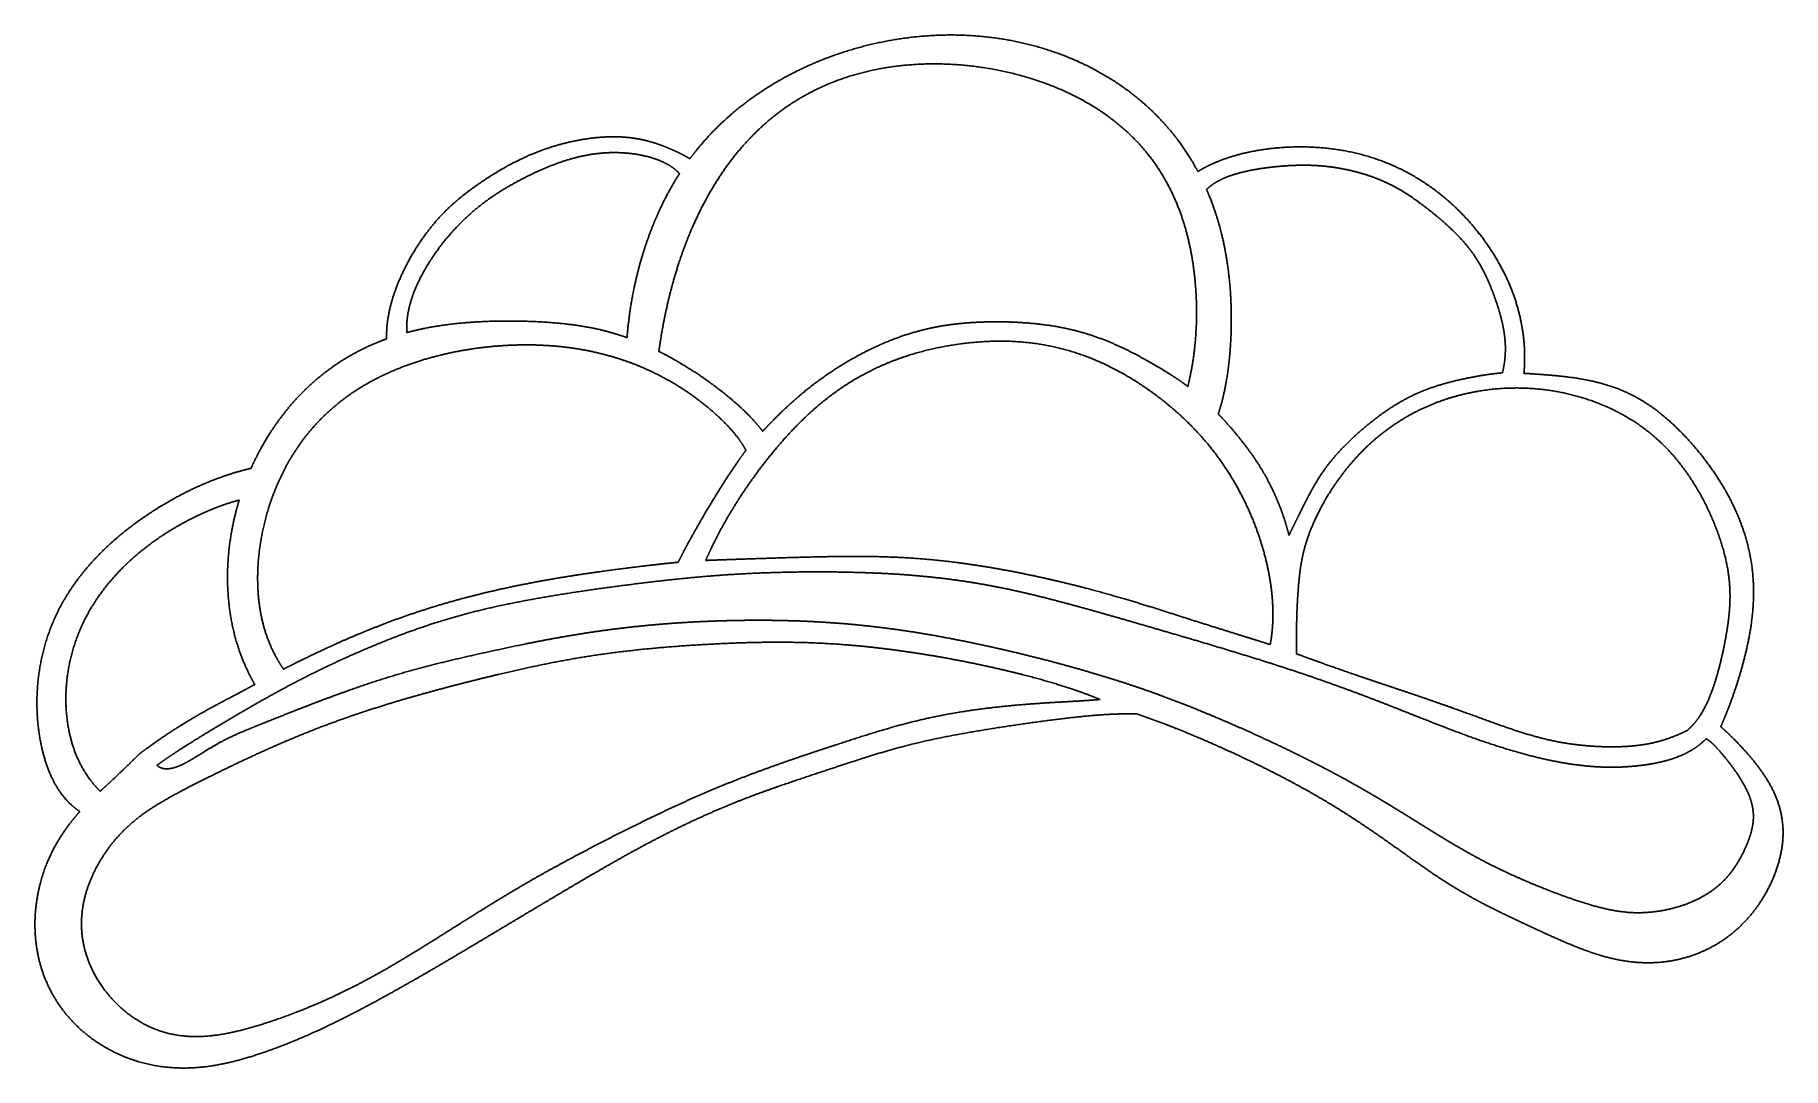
# Model space of a CAD drawing. Header units: millimetres. Extents: x -143 to 98, y -55 to 87.
import ezdxf

# ---------------------------------------------------------------- set-up
doc = ezdxf.new("R2010")
doc.units = ezdxf.units.MM
doc.layers.get('0').update_dxf_attribs({"linetype": 'CONTINUOUS'})

msp = doc.modelspace()

# ---------------------------------------------------------------- linework, layer by layer
for points, knots in [([(-52.76, 70.24), (-52.67, 70.36), (-52.06, 71.18), (-50.85, 72.69), (-48.88, 74.84), (-45.88, 77.54), (-41.65, 80.5), (-36.82, 83.08), (-31.47, 85.16), (-25.72, 86.64), (-19.72, 87.42), (-13.61, 87.42), (-7.59, 86.59), (-1.82, 84.95), (3.53, 82.54), (8.31, 79.43), (12.13, 75.97), (14.61, 72.93), (16.14, 70.6), (16.99, 69.1), (17.32, 68.49)], [0.2275705, 0.2275705, 0.2275705, 0.2275705, 0.2275705, 0.2275705, 0.2333333, 0.2666667, 0.3, 0.3333333, 0.3666667, 0.4, 0.4333333, 0.4666667, 0.5, 0.5333333, 0.5666667, 0.6, 0.6333333, 0.6666667, 0.7, 0.7224182, 0.7224182, 0.7224182, 0.7224182, 0.7224182, 0.7224182]), ([(-61.43, 45.56), (-61.38, 46.28), (-61.24, 47.72), (-60.97, 49.89), (-60.44, 52.79), (-59.53, 56.43), (-58.32, 60.08), (-57.02, 63.17), (-55.82, 65.51), (-54.88, 67.12), (-54.31, 68), (-54.2, 68.17)], [0, 0, 0, 0, 0, 0, 0.0333333, 0.0666667, 0.1, 0.1333333, 0.1666667, 0.2, 0.2079725, 0.2079725, 0.2079725, 0.2079725, 0.2079725, 0.2079725]), ([(18.52, 66.02), (18.83, 65.29), (19.5, 63.63), (20.38, 61.01), (21.22, 57.45), (21.81, 53.04), (22, 48.67), (21.89, 44.63), (21.53, 40.98), (21.07, 38.39), (20.63, 36.64), (20.31, 35.56), (20.13, 35.04)], [0.740467, 0.740467, 0.740467, 0.740467, 0.740467, 0.740467, 0.7666667, 0.8, 0.8333333, 0.8666667, 0.9, 0.9333333, 0.9666667, 1, 1, 1, 1, 1, 1]), ([(-91.8, 46.27), (-91.22, 46.42), (-89.87, 46.76), (-87.76, 47.18), (-84.9, 47.57), (-81.36, 47.82), (-77.82, 47.89), (-74.48, 47.82), (-71.36, 47.63), (-68.42, 47.31), (-65.87, 46.86), (-63.93, 46.38), (-62.54, 45.95), (-61.71, 45.66), (-61.43, 45.56)], [0.4918204, 0.4918204, 0.4918204, 0.4918204, 0.4918204, 0.4918204, 0.5142857, 0.5428571, 0.5714286, 0.6, 0.6285714, 0.6571429, 0.6857143, 0.7142857, 0.7428571, 0.757421, 0.757421, 0.757421, 0.757421, 0.757421, 0.757421]), ([(-42.73, 32.65), (-42.68, 32.7), (-42.47, 32.92), (-42.09, 33.32), (-41.49, 33.94), (-40.58, 34.86), (-39.33, 36.07), (-37.87, 37.37), (-36.24, 38.73), (-34.44, 40.07), (-32.52, 41.37), (-30.52, 42.58), (-28.48, 43.68), (-26.43, 44.65), (-24.4, 45.48), (-22.42, 46.15), (-20.49, 46.69), (-18.58, 47.1), (-16.68, 47.39), (-14.76, 47.59), (-12.8, 47.72), (-10.78, 47.76), (-8.71, 47.74), (-6.61, 47.64), (-4.49, 47.44), (-2.39, 47.15), (-0.33, 46.74), (1.65, 46.22), (3.54, 45.6), (5.33, 44.9), (7.03, 44.13), (8.63, 43.32), (10.15, 42.5), (11.57, 41.68), (12.91, 40.88), (14.05, 40.15), (14.89, 39.58), (15.47, 39.17), (15.81, 38.91), (15.93, 38.82)], [0.2107064, 0.2107064, 0.2107064, 0.2107064, 0.2107064, 0.2107064, 0.2153846, 0.2307692, 0.2461538, 0.2615385, 0.2769231, 0.2923077, 0.3076923, 0.3230769, 0.3384615, 0.3538462, 0.3692308, 0.3846154, 0.4, 0.4153846, 0.4307692, 0.4461538, 0.4615385, 0.4769231, 0.4923077, 0.5076923, 0.5230769, 0.5384615, 0.5538462, 0.5692308, 0.5846154, 0.6, 0.6153846, 0.6307692, 0.6461538, 0.6615385, 0.6769231, 0.6923077, 0.7076923, 0.7230769, 0.7317957, 0.7317957, 0.7317957, 0.7317957, 0.7317957, 0.7317957]), ([(-113.31, 27.53), (-113.19, 27.79), (-112.76, 28.74), (-111.95, 30.36), (-110.64, 32.61), (-108.67, 35.4), (-106.05, 38.33), (-103.09, 40.91), (-100.18, 42.87), (-97.77, 44.12), (-96, 44.87), (-94.93, 45.27), (-94.59, 45.39)], [0.2746671, 0.2746671, 0.2746671, 0.2746671, 0.2746671, 0.2746671, 0.2857143, 0.3142857, 0.3428571, 0.3714286, 0.4, 0.4285714, 0.4571429, 0.4703484, 0.4703484, 0.4703484, 0.4703484, 0.4703484, 0.4703484]), ([(-57.04, 43.67), (-56.56, 43.43), (-55.55, 42.9), (-54.02, 42.04), (-52.02, 40.8), (-49.66, 39.17), (-47.49, 37.48), (-45.58, 35.82), (-44.29, 34.53), (-43.46, 33.58), (-42.96, 32.96), (-42.73, 32.65)], [0.8033776, 0.8033776, 0.8033776, 0.8033776, 0.8033776, 0.8033776, 0.8285714, 0.8571429, 0.8857143, 0.9142857, 0.9428571, 0.9714286, 1, 1, 1, 1, 1, 1]), ([(59.32, 40.7), (59.24, 40.69), (58.93, 40.67), (58.35, 40.62), (57.42, 40.5), (56, 40.28), (54.19, 39.93), (52.3, 39.5), (50.46, 38.98), (48.71, 38.38), (47.07, 37.68), (45.5, 36.87), (43.97, 35.94), (42.46, 34.88), (40.96, 33.73), (39.49, 32.49), (38.11, 31.21), (36.84, 29.92), (35.73, 28.64), (34.78, 27.39), (33.95, 26.15), (33.22, 24.92), (32.55, 23.67), (31.9, 22.4), (31.24, 21.08), (30.71, 19.99), (30.3, 19.16), (30.02, 18.59), (29.89, 18.31)], [0.6106669, 0.6106669, 0.6106669, 0.6106669, 0.6106669, 0.6106669, 0.6166667, 0.6333333, 0.65, 0.6666667, 0.6833333, 0.7, 0.7166667, 0.7333333, 0.75, 0.7666667, 0.7833333, 0.8, 0.8166667, 0.8333333, 0.85, 0.8666667, 0.8833333, 0.9, 0.9166667, 0.9333333, 0.95, 0.9666667, 0.9833333, 1, 1, 1, 1, 1, 1]), ([(20.13, 35.04), (20.19, 34.97), (20.45, 34.7), (20.92, 34.2), (21.6, 33.45), (22.49, 32.42), (23.51, 31.16), (24.49, 29.86), (25.4, 28.55), (26.22, 27.23), (26.96, 25.93), (27.61, 24.63), (28.19, 23.34), (28.71, 22.07), (29.16, 20.8), (29.48, 19.8), (29.69, 19.05), (29.82, 18.56), (29.89, 18.31)], [0.7955011, 0.7955011, 0.7955011, 0.7955011, 0.7955011, 0.7955011, 0.8, 0.8153846, 0.8307692, 0.8461538, 0.8615385, 0.8769231, 0.8923077, 0.9076923, 0.9230769, 0.9384615, 0.9538462, 0.9692308, 0.9846154, 1, 1, 1, 1, 1, 1]), ([(-54.38, 14.57), (-54.24, 14.85), (-53.96, 15.41), (-53.51, 16.27), (-52.87, 17.47), (-52, 19.04), (-51.06, 20.68), (-50.07, 22.35), (-49.04, 24.03), (-48.02, 25.66), (-47.04, 27.18), (-46.23, 28.37), (-45.67, 29.16), (-45.3, 29.66), (-45.09, 29.94), (-45.03, 30.02)], [0, 0, 0, 0, 0, 0, 0.0153846, 0.0307692, 0.0461538, 0.0615385, 0.0769231, 0.0923077, 0.1076923, 0.1230769, 0.1384615, 0.1538462, 0.1601341, 0.1601341, 0.1601341, 0.1601341, 0.1601341, 0.1601341]), ([(-112.79, -2.29), (-113.07, -1.8), (-113.61, -0.8), (-114.35, 0.74), (-115.17, 2.89), (-115.93, 5.73), (-116.41, 8.72), (-116.62, 11.86), (-116.53, 15.13), (-116.17, 18.06), (-115.71, 20.36), (-115.29, 21.98), (-115.01, 22.91), (-114.94, 23.15)], [0, 0, 0, 0, 0, 0, 0.0285714, 0.0571429, 0.0857143, 0.1142857, 0.1428571, 0.1714286, 0.2, 0.2285714, 0.23845, 0.23845, 0.23845, 0.23845, 0.23845, 0.23845]), ([(-108.82, -0.17), (-108.64, -0.08), (-108.16, 0.17), (-107.32, 0.59), (-106.01, 1.24), (-104.05, 2.19), (-101.6, 3.32), (-98.84, 4.53), (-95.84, 5.75), (-92.65, 6.95), (-89.32, 8.08), (-85.88, 9.12), (-82.38, 10.05), (-78.85, 10.89), (-75.32, 11.62), (-71.84, 12.26), (-68.45, 12.81), (-65.23, 13.28), (-62.25, 13.67), (-59.59, 14), (-57.42, 14.25), (-56.01, 14.41), (-55.12, 14.5), (-54.6, 14.55), (-54.38, 14.57)], [0.1302532, 0.1302532, 0.1302532, 0.1302532, 0.1302532, 0.1302532, 0.1368421, 0.1473684, 0.1578947, 0.1684211, 0.1789474, 0.1894737, 0.2, 0.2105263, 0.2210526, 0.2315789, 0.2421053, 0.2526316, 0.2631579, 0.2736842, 0.2842105, 0.2947368, 0.3052632, 0.3157895, 0.3263158, 0.3348204, 0.3348204, 0.3348204, 0.3348204, 0.3348204, 0.3348204]), ([(-50.57, 14.83), (-50.51, 14.83), (-50.15, 14.84), (-49.45, 14.87), (-48.29, 14.91), (-46.5, 14.97), (-43.99, 15.06), (-41.19, 15.15), (-38.23, 15.24), (-35.2, 15.32), (-32.18, 15.38), (-29.18, 15.39), (-26.22, 15.35), (-23.26, 15.23), (-20.28, 15.02), (-17.25, 14.72), (-14.16, 14.31), (-11.02, 13.82), (-7.86, 13.24), (-4.74, 12.59), (-1.7, 11.9), (1.22, 11.18), (3.98, 10.44), (6.58, 9.7), (9.04, 8.97), (11.41, 8.23), (13.73, 7.49), (16.04, 6.75), (18.35, 6.02), (20.64, 5.3), (22.82, 4.62), (24.64, 4.05), (25.88, 3.66), (26.67, 3.41), (27.13, 3.26), (27.29, 3.21)], [0.3662674, 0.3662674, 0.3662674, 0.3662674, 0.3662674, 0.3662674, 0.3684211, 0.3789474, 0.3894737, 0.4, 0.4105263, 0.4210526, 0.4315789, 0.4421053, 0.4526316, 0.4631579, 0.4736842, 0.4842105, 0.4947368, 0.5052632, 0.5157895, 0.5263158, 0.5368421, 0.5473684, 0.5578947, 0.5684211, 0.5789474, 0.5894737, 0.6, 0.6105263, 0.6210526, 0.6315789, 0.6421053, 0.6526316, 0.6631579, 0.6736842, 0.680123, 0.680123, 0.680123, 0.680123, 0.680123, 0.680123]), ([(30.92, 1.94), (31.02, 1.9), (31.39, 1.77), (32.06, 1.52), (33.12, 1.13), (34.73, 0.55), (36.86, -0.2), (39.2, -1.01), (41.69, -1.86), (44.24, -2.71), (46.81, -3.57), (49.33, -4.43), (51.79, -5.29), (54.16, -6.14), (56.44, -6.97), (58.63, -7.77), (60.75, -8.52), (62.82, -9.18), (64.84, -9.75), (66.84, -10.2), (68.81, -10.52), (70.72, -10.74), (72.56, -10.87), (74.32, -10.91), (75.98, -10.88), (77.56, -10.77), (79.08, -10.57), (80.56, -10.26), (82, -9.84), (83.14, -9.41), (83.99, -9.04), (84.55, -8.77), (84.83, -8.63)], [0.71165, 0.71165, 0.71165, 0.71165, 0.71165, 0.71165, 0.7157895, 0.7263158, 0.7368421, 0.7473684, 0.7578947, 0.7684211, 0.7789474, 0.7894737, 0.8, 0.8105263, 0.8210526, 0.8315789, 0.8421053, 0.8526316, 0.8631579, 0.8736842, 0.8842105, 0.8947368, 0.9052632, 0.9157895, 0.9263158, 0.9368421, 0.9473684, 0.9578947, 0.9684211, 0.9789474, 0.9894737, 1, 1, 1, 1, 1, 1])]:
    msp.add_open_spline(points, degree=5, knots=knots)
for points in [[(-57.04, 43.67), (-56.88, 44.84), (-56.52, 47.15), (-55.86, 50.51), (-54.74, 54.81), (-52.96, 59.84), (-50.76, 64.51), (-48.14, 68.82), (-45.06, 72.7), (-41.48, 76.1), (-37.36, 78.95), (-32.68, 81.17), (-27.46, 82.69), (-21.77, 83.45), (-15.8, 83.41), (-9.77, 82.57), (-3.95, 80.95), (1.39, 78.59), (6.01, 75.58), (9.78, 72), (12.67, 68), (14.73, 63.72), (16.09, 59.31), (16.87, 54.9), (17.2, 50.6), (17.15, 46.46), (16.83, 43.3), (16.44, 41.03), (16.11, 39.55), (15.93, 38.82)], [(-94.59, 45.39), (-94.61, 45.67), (-94.61, 46.23), (-94.58, 47.1), (-94.44, 48.29), (-94.12, 49.84), (-93.66, 51.45), (-93.04, 53.1), (-92.29, 54.78), (-91.42, 56.46), (-90.45, 58.1), (-89.38, 59.66), (-88.25, 61.12), (-87.06, 62.46), (-85.85, 63.67), (-84.61, 64.75), (-83.35, 65.74), (-82.08, 66.66), (-80.79, 67.53), (-79.46, 68.37), (-78.08, 69.18), (-76.62, 69.95), (-75.07, 70.69), (-73.4, 71.36), (-71.64, 71.96), (-69.8, 72.47), (-67.93, 72.86), (-66.09, 73.14), (-64.31, 73.28), (-62.63, 73.3), (-61.08, 73.18), (-59.66, 72.96), (-58.34, 72.65), (-57.11, 72.26), (-55.94, 71.82), (-54.83, 71.34), (-53.98, 70.92), (-53.37, 70.59), (-52.96, 70.36), (-52.76, 70.24)], [(-91.8, 46.27), (-91.82, 46.54), (-91.84, 47.09), (-91.82, 47.94), (-91.66, 49.12), (-91.28, 50.64), (-90.71, 52.23), (-89.95, 53.86), (-89.03, 55.52), (-87.95, 57.17), (-86.75, 58.78), (-85.45, 60.31), (-84.08, 61.73), (-82.66, 63.03), (-81.2, 64.2), (-79.71, 65.25), (-78.2, 66.2), (-76.66, 67.07), (-75.09, 67.88), (-73.49, 68.64), (-71.85, 69.33), (-70.16, 69.95), (-68.43, 70.45), (-66.67, 70.83), (-64.9, 71.06), (-63.14, 71.13), (-61.43, 71.05), (-59.81, 70.84), (-58.32, 70.5), (-57, 70.06), (-55.86, 69.53), (-55.1, 69.03), (-54.62, 68.61), (-54.34, 68.32), (-54.2, 68.17)], [(17.32, 68.49), (17.65, 68.69), (18.33, 69.08), (19.42, 69.62), (20.98, 70.26), (23.13, 70.92), (25.47, 71.42), (27.98, 71.76), (30.64, 71.92), (33.39, 71.88), (36.19, 71.62), (38.99, 71.11), (41.73, 70.34), (44.38, 69.32), (46.9, 68.04), (49.27, 66.54), (51.48, 64.84), (53.51, 62.97), (55.34, 60.97), (56.98, 58.87), (58.42, 56.69), (59.64, 54.45), (60.65, 52.18), (61.43, 49.89), (61.99, 47.58), (62.33, 45.27), (62.43, 43.42), (62.4, 42.03), (62.34, 41.1), (62.3, 40.64)], [(18.52, 66.02), (18.65, 66.14), (18.91, 66.38), (19.35, 66.72), (20.01, 67.14), (20.94, 67.59), (21.99, 67.99), (23.13, 68.32), (24.36, 68.61), (25.64, 68.84), (26.95, 69.03), (28.28, 69.18), (29.61, 69.29), (30.95, 69.35), (32.3, 69.36), (33.67, 69.32), (35.07, 69.2), (36.51, 69.01), (37.96, 68.73), (39.4, 68.38), (40.82, 67.96), (42.19, 67.46), (43.48, 66.89), (44.71, 66.26), (45.87, 65.58), (46.99, 64.84), (48.08, 64.05), (49.18, 63.21), (50.28, 62.32), (51.37, 61.39), (52.43, 60.42), (53.45, 59.4), (54.39, 58.34), (55.23, 57.25), (55.97, 56.12), (56.62, 54.97), (57.2, 53.79), (57.71, 52.6), (58.17, 51.39), (58.6, 50.18), (58.97, 48.97), (59.29, 47.77), (59.53, 46.56), (59.7, 45.37), (59.76, 44.19), (59.73, 43.01), (59.62, 42.08), (59.49, 41.39), (59.38, 40.93), (59.32, 40.7)], [(-108.82, -0.17), (-109.08, 0.2), (-109.57, 0.96), (-110.25, 2.15), (-111.01, 3.83), (-111.72, 6.1), (-112.2, 8.53), (-112.43, 11.11), (-112.42, 13.82), (-112.15, 16.63), (-111.63, 19.51), (-110.83, 22.43), (-109.75, 25.32), (-108.37, 28.16), (-106.68, 30.88), (-104.65, 33.43), (-102.29, 35.78), (-99.6, 37.88), (-96.61, 39.7), (-93.35, 41.23), (-89.9, 42.47), (-86.31, 43.43), (-82.66, 44.1), (-79, 44.49), (-75.39, 44.63), (-71.88, 44.5), (-68.5, 44.12), (-65.27, 43.48), (-62.21, 42.61), (-59.34, 41.53), (-56.68, 40.26), (-54.23, 38.84), (-52.02, 37.34), (-50.06, 35.81), (-48.37, 34.28), (-46.95, 32.8), (-46.04, 31.66), (-45.49, 30.83), (-45.17, 30.28), (-45.03, 30.02)], [(-50.57, 14.83), (-50.42, 15.18), (-50.11, 15.88), (-49.62, 16.94), (-48.9, 18.37), (-47.91, 20.19), (-46.82, 22.03), (-45.64, 23.9), (-44.34, 25.8), (-42.94, 27.72), (-41.41, 29.66), (-39.76, 31.6), (-37.97, 33.52), (-36.04, 35.39), (-33.94, 37.16), (-31.7, 38.8), (-29.29, 40.28), (-26.75, 41.57), (-24.08, 42.66), (-21.31, 43.55), (-18.49, 44.23), (-15.64, 44.72), (-12.78, 45.02), (-9.95, 45.13), (-7.13, 45.03), (-4.36, 44.7), (-1.61, 44.14), (1.09, 43.33), (3.74, 42.29), (6.33, 41.02), (8.82, 39.56), (11.2, 37.93), (13.44, 36.18), (15.51, 34.33), (17.42, 32.39), (19.16, 30.37), (20.73, 28.26), (22.14, 26.08), (23.4, 23.81), (24.51, 21.47), (25.47, 19.08), (26.26, 16.66), (26.89, 14.26), (27.35, 11.9), (27.62, 9.6), (27.71, 7.38), (27.64, 5.67), (27.5, 4.42), (27.37, 3.61), (27.29, 3.21)], [(30.92, 1.94), (30.91, 2.15), (30.91, 2.6), (30.9, 3.31), (30.91, 4.36), (30.93, 5.84), (30.97, 7.46), (31.04, 9.16), (31.15, 10.89), (31.3, 12.59), (31.51, 14.22), (31.82, 15.79), (32.24, 17.35), (32.81, 18.96), (33.56, 20.69), (34.5, 22.55), (35.67, 24.53), (37.08, 26.57), (38.73, 28.61), (40.61, 30.59), (42.72, 32.42), (45.03, 34.06), (47.51, 35.47), (50.12, 36.63), (52.81, 37.52), (55.54, 38.15), (58.28, 38.53), (60.98, 38.67), (63.63, 38.58), (66.2, 38.28), (68.68, 37.78), (71.06, 37.1), (73.34, 36.24), (75.52, 35.21), (77.59, 33.99), (79.55, 32.58), (81.4, 30.96), (83.11, 29.13), (84.7, 27.1), (86.13, 24.9), (87.39, 22.59), (88.47, 20.24), (89.35, 17.9), (90.02, 15.65), (90.47, 13.53), (90.71, 11.54), (90.76, 9.65), (90.67, 7.81), (90.45, 5.98), (90.14, 4.1), (89.75, 2.17), (89.3, 0.23), (88.77, -1.67), (88.17, -3.46), (87.48, -5.09), (86.7, -6.51), (86, -7.47), (85.43, -8.09), (85.03, -8.45), (84.83, -8.63)], [(89.45, -8.11), (89.59, -7.81), (89.85, -7.2), (90.25, -6.24), (90.78, -4.88), (91.43, -3.05), (92.05, -1.08), (92.65, 1.01), (93.18, 3.21), (93.61, 5.5), (93.91, 7.85), (94.03, 10.26), (93.94, 12.68), (93.63, 15.11), (93.08, 17.51), (92.32, 19.87), (91.35, 22.17), (90.19, 24.4), (88.87, 26.54), (87.43, 28.58), (85.88, 30.5), (84.26, 32.29), (82.57, 33.93), (80.82, 35.41), (78.98, 36.71), (77.01, 37.81), (74.9, 38.71), (72.64, 39.4), (70.27, 39.89), (67.9, 40.21), (65.66, 40.41), (64.11, 40.52), (63.13, 40.59), (62.56, 40.62), (62.3, 40.64)], [(-136.92, -19.81), (-137.21, -19.63), (-137.77, -19.22), (-138.57, -18.53), (-139.53, -17.42), (-140.56, -15.75), (-141.42, -13.8), (-142.1, -11.59), (-142.58, -9.16), (-142.85, -6.57), (-142.89, -3.88), (-142.68, -1.15), (-142.21, 1.58), (-141.47, 4.26), (-140.46, 6.86), (-139.18, 9.36), (-137.64, 11.74), (-135.87, 13.98), (-133.9, 16.09), (-131.76, 18.04), (-129.5, 19.83), (-127.17, 21.45), (-124.8, 22.91), (-122.44, 24.19), (-120.1, 25.29), (-117.79, 26.22), (-115.97, 26.83), (-114.63, 27.21), (-113.75, 27.43), (-113.31, 27.53)], [(-134.11, -17), (-134.39, -16.74), (-134.91, -16.19), (-135.64, -15.31), (-136.5, -14.04), (-137.39, -12.27), (-138.08, -10.32), (-138.57, -8.21), (-138.85, -5.96), (-138.9, -3.61), (-138.71, -1.19), (-138.27, 1.24), (-137.58, 3.64), (-136.65, 5.96), (-135.49, 8.17), (-134.13, 10.24), (-132.61, 12.16), (-130.98, 13.91), (-129.27, 15.48), (-127.54, 16.89), (-125.8, 18.12), (-124.08, 19.21), (-122.4, 20.15), (-120.78, 20.97), (-119.22, 21.68), (-117.72, 22.28), (-116.58, 22.68), (-115.75, 22.93), (-115.21, 23.08), (-114.94, 23.15)], [(87.44, -9.78), (87.23, -10), (86.78, -10.41), (86.07, -10.98), (85.03, -11.64), (83.57, -12.3), (81.98, -12.82), (80.29, -13.2), (78.54, -13.47), (76.76, -13.64), (74.95, -13.72), (73.09, -13.71), (71.15, -13.58), (69.09, -13.34), (66.89, -12.97), (64.57, -12.48), (62.15, -11.86), (59.65, -11.13), (57.12, -10.31), (54.56, -9.41), (51.99, -8.44), (49.4, -7.43), (46.79, -6.4), (44.15, -5.35), (41.46, -4.3), (38.7, -3.26), (35.85, -2.22), (32.91, -1.19), (29.86, -0.17), (26.71, 0.85), (23.45, 1.86), (20.12, 2.87), (16.74, 3.88), (13.34, 4.87), (9.97, 5.86), (6.64, 6.82), (3.38, 7.75), (0.18, 8.64), (-2.96, 9.48), (-6.07, 10.25), (-9.17, 10.95), (-12.31, 11.55), (-15.5, 12.06), (-18.74, 12.47), (-22.02, 12.79), (-25.32, 13.01), (-28.59, 13.15), (-31.78, 13.23), (-34.85, 13.26), (-37.79, 13.24), (-40.6, 13.18), (-43.3, 13.09), (-45.94, 12.96), (-48.58, 12.79), (-51.26, 12.57), (-54.02, 12.31), (-56.88, 12), (-59.81, 11.65), (-62.79, 11.27), (-65.79, 10.86), (-68.76, 10.42), (-71.67, 9.96), (-74.5, 9.47), (-77.24, 8.95), (-79.89, 8.39), (-82.44, 7.79), (-84.91, 7.13), (-87.31, 6.41), (-89.67, 5.64), (-91.99, 4.81), (-94.3, 3.93), (-96.6, 2.99), (-98.9, 2.01), (-101.2, 0.97), (-103.49, -0.11), (-105.77, -1.24), (-108.01, -2.4), (-110.2, -3.59), (-112.33, -4.78), (-114.39, -5.97), (-116.37, -7.13), (-118.23, -8.25), (-119.98, -9.31), (-121.59, -10.3), (-123.03, -11.21), (-124.31, -12.05), (-125.19, -12.65), (-125.76, -13.06), (-126.11, -13.32), (-126.28, -13.45)], [(87.44, -9.78), (87.61, -9.89), (87.93, -10.1), (88.36, -10.45), (88.91, -11.01), (89.85, -12.1), (91.05, -13.61), (92.32, -15.41), (93.36, -17.34), (93.96, -19.22), (94.04, -20.99), (93.71, -22.67), (93.12, -24.3), (92.36, -25.93), (91.43, -27.53), (90.26, -29.05), (88.78, -30.44), (86.97, -31.63), (84.91, -32.58), (82.71, -33.26), (80.49, -33.68), (78.34, -33.84), (76.28, -33.75), (74.26, -33.43), (72.21, -32.93), (70.05, -32.28), (67.76, -31.48), (65.33, -30.56), (62.81, -29.54), (60.25, -28.41), (57.7, -27.18), (55.19, -25.85), (52.71, -24.43), (50.25, -22.94), (47.74, -21.37), (45.15, -19.75), (42.43, -18.09), (39.55, -16.42), (36.54, -14.75), (33.41, -13.12), (30.24, -11.53), (27.07, -10.03), (23.96, -8.61), (20.96, -7.3), (18.09, -6.09), (15.34, -4.99), (12.67, -3.97), (10.02, -3.01), (7.32, -2.1), (4.53, -1.22), (1.6, -0.35), (-1.49, 0.52), (-4.73, 1.37), (-8.09, 2.19), (-11.52, 2.98), (-15, 3.71), (-18.46, 4.38), (-21.89, 4.96), (-25.27, 5.45), (-28.59, 5.84), (-31.88, 6.15), (-35.15, 6.37), (-38.41, 6.51), (-41.7, 6.58), (-45.02, 6.58), (-48.36, 6.51), (-51.73, 6.38), (-55.1, 6.17), (-58.44, 5.9), (-61.74, 5.55), (-64.96, 5.14), (-68.1, 4.66), (-71.14, 4.14), (-74.07, 3.59), (-76.9, 3.01), (-79.65, 2.42), (-82.32, 1.83), (-84.96, 1.23), (-87.59, 0.6), (-90.25, -0.09), (-92.97, -0.85), (-95.78, -1.72), (-98.65, -2.68), (-101.57, -3.72), (-104.45, -4.81), (-107.21, -5.88), (-109.74, -6.88), (-112, -7.78), (-113.94, -8.57), (-115.62, -9.28), (-117.12, -10.01), (-118.56, -10.82), (-120.02, -11.73), (-121.52, -12.68), (-122.97, -13.48), (-124.3, -13.96), (-125.2, -14), (-125.78, -13.81), (-126.12, -13.59), (-126.28, -13.45)], [(3.82, -4.36), (3.42, -4.19), (2.59, -3.86), (1.27, -3.35), (-0.65, -2.69), (-3.3, -1.88), (-6.19, -1.08), (-9.31, -0.31), (-12.62, 0.43), (-16.06, 1.12), (-19.57, 1.75), (-23.09, 2.29), (-26.57, 2.75), (-29.98, 3.1), (-33.29, 3.35), (-36.52, 3.5), (-39.7, 3.56), (-42.86, 3.54), (-46.04, 3.46), (-49.26, 3.32), (-52.52, 3.13), (-55.79, 2.89), (-59.05, 2.6), (-62.26, 2.24), (-65.39, 1.83), (-68.46, 1.34), (-71.48, 0.79), (-74.49, 0.17), (-77.55, -0.51), (-80.71, -1.26), (-83.99, -2.08), (-87.41, -2.97), (-90.93, -3.94), (-94.54, -5.01), (-98.17, -6.17), (-101.77, -7.42), (-105.28, -8.76), (-108.67, -10.17), (-111.89, -11.59), (-114.91, -13), (-117.74, -14.37), (-120.36, -15.66), (-122.78, -16.9), (-125, -18.1), (-127.06, -19.33), (-128.96, -20.67), (-130.7, -22.19), (-132.3, -23.91), (-133.72, -25.85), (-134.94, -27.96), (-135.9, -30.23), (-136.54, -32.61), (-136.81, -35.09), (-136.62, -37.64), (-135.95, -40.21), (-134.77, -42.74), (-133.12, -45.12), (-131.07, -47.22), (-128.71, -48.92), (-126.15, -50.13), (-123.46, -50.8), (-120.7, -50.97), (-117.93, -50.72), (-115.16, -50.16), (-112.41, -49.4), (-109.66, -48.49), (-106.89, -47.47), (-104.1, -46.33), (-101.25, -45.04), (-98.33, -43.58), (-95.34, -41.95), (-92.3, -40.17), (-89.24, -38.29), (-86.19, -36.37), (-83.18, -34.46), (-80.24, -32.63), (-77.37, -30.89), (-74.58, -29.25), (-71.83, -27.71), (-69.09, -26.23), (-66.34, -24.77), (-63.53, -23.33), (-60.65, -21.88), (-57.69, -20.43), (-54.66, -18.99), (-51.56, -17.6), (-48.43, -16.27), (-45.28, -15.02), (-42.16, -13.86), (-39.1, -12.78), (-36.14, -11.77), (-33.28, -10.83), (-30.53, -9.93), (-27.86, -9.08), (-25.22, -8.28), (-22.55, -7.55), (-19.8, -6.89), (-16.94, -6.32), (-14.03, -5.85), (-11.15, -5.48), (-8.42, -5.19), (-5.96, -4.99), (-3.83, -4.84), (-2.01, -4.73), (-0.42, -4.65), (1.05, -4.56), (2.17, -4.49), (3, -4.43), (3.55, -4.38), (3.82, -4.36)], [(-128.67, -11.84), (-128.36, -11.6), (-127.73, -11.14), (-126.78, -10.45), (-125.49, -9.55), (-123.84, -8.46), (-122.16, -7.41), (-120.45, -6.41), (-118.75, -5.46), (-117.08, -4.57), (-115.49, -3.74), (-114.32, -3.13), (-113.52, -2.69), (-113.03, -2.42), (-112.79, -2.29)], [(-136.92, -19.81), (-137.14, -20.06), (-137.59, -20.58), (-138.29, -21.43), (-139.28, -22.76), (-140.53, -24.79), (-141.69, -27.27), (-142.61, -30.2), (-143.16, -33.48), (-143.21, -36.99), (-142.65, -40.53), (-141.45, -43.93), (-139.6, -47.04), (-137.21, -49.73), (-134.4, -51.91), (-131.34, -53.55), (-128.16, -54.64), (-125.01, -55.19), (-121.97, -55.29), (-119.05, -55.02), (-116.26, -54.48), (-113.57, -53.74), (-110.92, -52.86), (-108.25, -51.85), (-105.49, -50.69), (-102.59, -49.36), (-99.51, -47.83), (-96.27, -46.12), (-92.92, -44.26), (-89.52, -42.32), (-86.17, -40.36), (-82.92, -38.43), (-79.83, -36.58), (-76.91, -34.83), (-74.11, -33.16), (-71.39, -31.54), (-68.67, -29.92), (-65.87, -28.28), (-62.96, -26.61), (-59.93, -24.92), (-56.78, -23.25), (-53.57, -21.65), (-50.32, -20.15), (-47.11, -18.78), (-43.96, -17.56), (-40.91, -16.47), (-37.99, -15.47), (-35.2, -14.54), (-32.52, -13.65), (-29.9, -12.79), (-27.27, -11.95), (-24.55, -11.15), (-21.7, -10.4), (-18.67, -9.72), (-15.49, -9.11), (-12.2, -8.55), (-8.89, -8.03), (-5.62, -7.56), (-2.46, -7.13), (0.56, -6.77), (3.46, -6.49), (5.69, -6.36), (7.32, -6.33), (8.39, -6.34), (8.92, -6.36)], [(89.45, -8.11), (89.64, -8.28), (90.02, -8.62), (90.62, -9.17), (91.46, -9.99), (92.56, -11.16), (93.71, -12.46), (94.86, -13.9), (95.94, -15.49), (96.88, -17.22), (97.59, -19.08), (98.02, -21.06), (98.12, -23.12), (97.89, -25.23), (97.37, -27.34), (96.58, -29.39), (95.58, -31.33), (94.41, -33.13), (93.08, -34.76), (91.61, -36.21), (90, -37.47), (88.26, -38.54), (86.38, -39.42), (84.39, -40.09), (82.3, -40.53), (80.15, -40.73), (77.95, -40.69), (75.74, -40.41), (73.54, -39.9), (71.36, -39.21), (69.22, -38.39), (67.12, -37.49), (65.07, -36.56), (63.07, -35.63), (61.11, -34.71), (59.18, -33.79), (57.29, -32.85), (55.41, -31.87), (53.55, -30.81), (51.68, -29.67), (49.81, -28.44), (47.92, -27.14), (46.01, -25.78), (44.07, -24.39), (42.07, -22.99), (40.03, -21.59), (37.9, -20.2), (35.7, -18.82), (33.4, -17.47), (31.02, -16.14), (28.57, -14.85), (26.08, -13.59), (23.61, -12.4), (21.22, -11.3), (18.99, -10.3), (16.98, -9.44), (15.23, -8.72), (13.76, -8.13), (12.53, -7.66), (11.49, -7.28), (10.58, -6.95), (9.94, -6.72), (9.45, -6.54), (9.1, -6.42), (8.92, -6.36)], [(-128.67, -11.84), (-128.91, -12.08), (-129.4, -12.55), (-130.11, -13.25), (-131.05, -14.16), (-132.17, -15.23), (-133.01, -16.02), (-133.59, -16.54), (-133.94, -16.85), (-134.11, -17)]]:
    msp.add_open_spline(points, degree=5)

doc.saveas('drawing.dxf')
